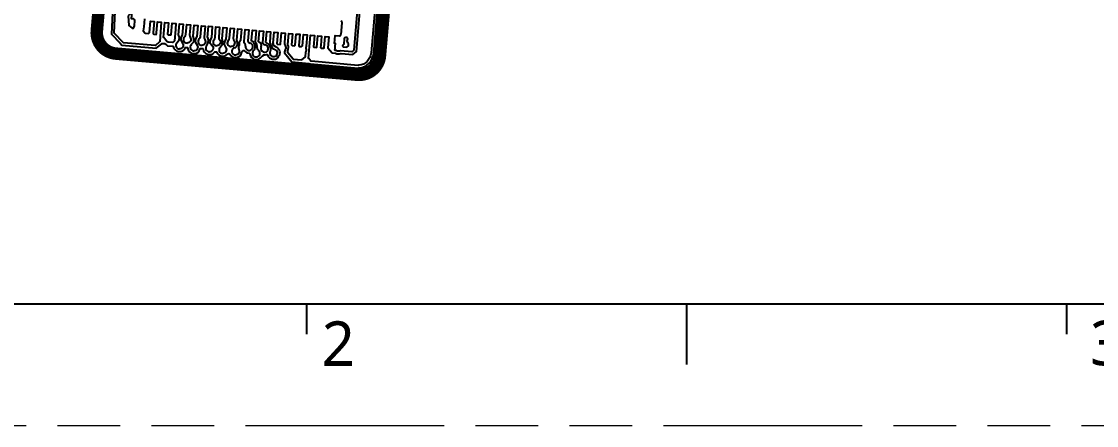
# Model space of a CAD drawing. Extents: x 388 to 686, y 182 to 393.
# Drawn here: x 437.1 to 488.5, y 182.3 to 201.6 of the extents above; entities that cross this region are included whole.
import ezdxf

# ---------------------------------------------------------------- set-up
doc = ezdxf.new("R2010")
doc.units = 0
doc.linetypes.add('PHANTOM', pattern=[29.5, 9.5, -1.5, 3, -1.5, 3, -1.5, 9.5])
doc.layers.get('0').update_dxf_attribs({"color": 9})
doc.layers.add('0PAPERF', color=2, linetype='PHANTOM', lineweight=5, plot=False)
for name, color, linetype in [('bak_bak_btr2-bcq3156', 8, 'Continuous'), ('bak_outline', 7, 'Continuous'), ('quyukuang', 5, 'Continuous')]:
    doc.layers.add(name, color=color, linetype=linetype)
doc.layers.add('DIM', color=3, linetype='Continuous', lineweight=5)
doc.styles.get("Standard").update_dxf_attribs({"font": 'txt.shx'})

msp = doc.modelspace()

# ---------------------------------------------------------------- linework, layer by layer
for p, q in [((396.155, 188.139), (676.899, 188.139)), ((450.704, 188.139), (450.704, 186.684)), ((468.887, 188.139), (468.887, 185.23)), ((487.069, 188.139), (487.069, 186.684))]:
    msp.add_line(p, q)
at = {"layer": '0PAPERF'}
msp.add_line((387.79, 182.32), (686.066, 182.32), dxfattribs=at)
at = {"layer": 'bak_bak_btr2-bcq3156'}
for points in [[(455.203, 213.604), (454.013, 200.001, -0.406602), (453.153, 199.296), (441.597, 200.307, -0.417529), (440.873, 201.179), (442.441, 219.098, 0.144831)], [(441.442, 202.41), (441.365, 201.037), (441.788, 200.607), (441.867, 200.502), (443.51, 200.357), (443.774, 200.579, -0.184943), (443.783, 200.582), (443.939, 200.58, -0.171558), (443.947, 200.577), (443.973, 200.555, -0.064588), (444.009, 200.527), (444.027, 200.512), (444.054, 200.48), (444.312, 200.457, -0.340197), (444.324, 200.447, 0.752318), (444.91, 200.391, -0.433968), (444.924, 200.403), (445.002, 200.397, -0.369986), (445.014, 200.386, 0.853524), (445.617, 200.34, -0.373183), (445.631, 200.35), (445.744, 200.341, -0.364733), (445.756, 200.33, 0.647756), (446.288, 200.158, -0.555815), (446.418, 200.159, 0.528334), (446.918, 200.082, -0.477185), (447.036, 200.074, 0.736232), (447.611, 200.175, -0.191142), (447.616, 200.184), (447.694, 200.249, -0.201433), (447.703, 200.252), (447.714, 200.251, -0.211156), (447.723, 200.246, 0.221251), (447.953, 200.128, -0.181679), (447.961, 200.125), (447.99, 200.098, -0.182727), (447.994, 200.089, 0.727901), (448.564, 199.971, -0.124272), (448.592, 199.995), (448.606, 200.002), (448.649, 200.043, -0.216319), (448.659, 200.046), (448.67, 200.046, 0.102714), (448.794, 200.06, -0.399417), (448.841, 200.038, 0.561215), (449.351, 199.926, -0.19652), (449.421, 200.041, 0.188606), (449.41, 200.263, -0.106976), (449.37, 200.328, 0.005633), (449.366, 200.333, -0.049103), (449.358, 200.345), (449.356, 200.347), (449.348, 200.352, 0.054144), (449.297, 200.394, -0.073533), (449.291, 200.398, -0.072958), (449.285, 200.402, 0.046851), (449.233, 200.426, -0.059316), (449.23, 200.427), (449.149, 200.478, -0.189934), (449.143, 200.486), (449.115, 200.591, -0.234085), (449.117, 200.602), (449.112, 200.603), (449.158, 201.134), (449.335, 201.119), (449.289, 200.587), (449.288, 200.587, -0.190721), (449.288, 200.578), (449.288, 200.575), (449.295, 200.552), (449.441, 200.536), (449.458, 200.557), (449.459, 200.56, -0.249611), (449.463, 200.572)], [(442.95, 201.772), (442.917, 201.392), (442.916, 201.392), (442.895, 201.186), (442.982, 201.082), (443.137, 201.069), (443.183, 201.107), (443.231, 201.653), (443.408, 201.637), (443.361, 201.106), (443.361, 201.106), (443.359, 201.079), (443.394, 201.038), (443.398, 201.036), (443.505, 201.026), (443.529, 201.046), (443.533, 201.091), (443.533, 201.091), (443.579, 201.622), (443.756, 201.607), (443.677, 200.669, -0.209969), (443.673, 200.66), (443.473, 200.492, -0.201106), (443.463, 200.489), (441.952, 200.622, -0.192855), (441.943, 200.626), (441.499, 201.082, -0.213999), (441.496, 201.092), (441.569, 202.461, 0.273397)], [(449.463, 200.572), (449.46, 200.572), (449.507, 201.104), (449.684, 201.088), (449.643, 200.615, 0.183367), (449.678, 200.496, -0.334307), (449.683, 200.282, 0.132526), (449.651, 200.197), (449.645, 200.134), (450.006, 199.705), (450.812, 199.635, -0.071131), (450.815, 199.634), (450.848, 199.622), (450.874, 199.619, -0.107794), (450.88, 199.617), (450.887, 199.613, -0.029875), (450.89, 199.612), (453.169, 199.413), (453.171, 199.413), (453.213, 199.418, 0.366184), (453.921, 200.131), (454.135, 202.579)], [(454.003, 202.532), (453.793, 200.136, -0.362749), (453.205, 199.545), (453.17, 199.541), (450.932, 199.737, -0.164506), (450.924, 199.738), (450.914, 199.744), (450.808, 199.867, -0.203134), (450.805, 199.877), (450.855, 200.45), (450.855, 200.45), (450.902, 200.982), (451.079, 200.966), (451.032, 200.435), (451.032, 200.435), (451.032, 200.433), (451.052, 200.409, -0.029122), (451.054, 200.407), (451.057, 200.406), (451.176, 200.395), (451.201, 200.416), (451.203, 200.42), (451.25, 200.951), (451.427, 200.936), (451.388, 200.488, -0.052599), (451.388, 200.486), (451.38, 200.397), (451.404, 200.37), (451.52, 200.359), (451.551, 200.385, -0.021832), (451.552, 200.387), (451.552, 200.389), (451.552, 200.389), (451.599, 200.92), (451.776, 200.905), (451.73, 200.379), (451.929, 200.142), (452.087, 200.128, -0.169749), (452.095, 200.127, 0.220666), (452.352, 200.104, -0.095004), (452.357, 200.105), (452.919, 200.056), (453.092, 200.2, -0.02875), (453.094, 200.203), (453.277, 202.298)], [(442.467, 201.431), (442.467, 201.431), (442.489, 201.681, 0.406157), (442.421, 201.761), (442.335, 201.769), (442.351, 201.948, 0.451384), (442.28, 202.016), (442.258, 202.014), (442.169, 201.908)], [(453.136, 202.151), (452.972, 200.271, -0.203965), (452.967, 200.262), (452.882, 200.191, -0.20101), (452.872, 200.188), (452.331, 200.235, -0.297631), (452.138, 200.252), (452.075, 200.258, -0.418499), (452.063, 200.271), (452.071, 200.366, -0.115875), (452.079, 200.447), (452.091, 200.589), (452.04, 200.593), (452.073, 200.974), (452.278, 200.955, 0.415272), (452.359, 201.025), (452.408, 201.581, 0.41083), (452.339, 201.661)], [(444.497, 200.627), (444.609, 200.761), (444.62, 200.882), (444.58, 200.995, -0.090902), (444.58, 200.999), (444.579, 200.999), (444.625, 201.531), (444.802, 201.515), (444.756, 200.984), (444.755, 200.984, -0.092091), (444.754, 200.979), (444.695, 200.875), (444.685, 200.754), (444.773, 200.602, -0.599694), (444.625, 200.326)], [(444.874, 200.92, 0.192997), (444.933, 201.036), (444.974, 201.5), (445.151, 201.485), (445.108, 200.996, 0.169604), (445.138, 200.884, -0.598979), (444.99, 200.608)], [(445.191, 200.534), (445.304, 200.669), (445.317, 200.82), (445.278, 200.933, -0.094004), (445.277, 200.938), (445.276, 200.938), (445.323, 201.47), (445.5, 201.454), (445.453, 200.923), (445.452, 200.923, -0.092205), (445.451, 200.918), (445.393, 200.814), (445.379, 200.662), (445.467, 200.51, -0.599446), (445.319, 200.233)], [(445.626, 200.908), (445.625, 200.908), (445.671, 201.439), (445.848, 201.424), (445.805, 200.898, 0.179912), (445.838, 200.781, -0.611906), (445.694, 200.499)], [(445.941, 200.495), (446.002, 200.617), (446.015, 200.764), (445.975, 200.873, -0.089967), (445.974, 200.877), (445.973, 200.877), (446.02, 201.409), (446.197, 201.393), (446.151, 200.862), (446.15, 200.862, -0.092207), (446.148, 200.858), (446.09, 200.753), (446.078, 200.618), (446.19, 200.485, -0.657653), (446.061, 200.185)], [(446.279, 200.783, 0.167328), (446.326, 200.887), (446.369, 201.378), (446.546, 201.363), (446.505, 200.897, 0.190574), (446.544, 200.775, -0.637038), (446.408, 200.483)], [(446.569, 200.417), (446.685, 200.549), (446.701, 200.69), (446.672, 200.812, -0.078812), (446.671, 200.816), (446.671, 200.816), (446.717, 201.348), (446.894, 201.332), (446.848, 200.801), (446.847, 200.801, -0.096712), (446.845, 200.796), (446.776, 200.679), (446.761, 200.54), (446.845, 200.385, -0.588306), (446.694, 200.113)], [(446.969, 200.747, 0.183431), (447.024, 200.858), (447.066, 201.317), (447.243, 201.302), (447.202, 200.836, 0.177783), (447.234, 200.719, -0.610777), (447.089, 200.438)], [(447.263, 200.387, 0.150246), (447.393, 200.486, -0.038305), (447.395, 200.49, 0.013372), (447.398, 200.515), (447.409, 200.643), (447.37, 200.751, -0.089931), (447.369, 200.755), (447.368, 200.755), (447.415, 201.287), (447.592, 201.271), (447.545, 200.74), (447.544, 200.74, -0.092106), (447.543, 200.736), (447.485, 200.631), (447.474, 200.508, -0.054425), (447.451, 200.391, 0.088393), (447.468, 200.293, -0.047793), (447.469, 200.291, -0.551569), (447.308, 200.036)], [(447.713, 200.685), (447.763, 201.256), (447.94, 201.241), (447.894, 200.709), (447.894, 200.709), (447.893, 200.7), (447.908, 200.678, 0.184308), (448.009, 200.606)], [(448.065, 200.694), (448.067, 200.709, -0.222608), (448.069, 200.73), (448.112, 201.226), (448.289, 201.21), (448.243, 200.679), (448.242, 200.679)], [(448.414, 200.664), (448.461, 201.195), (448.638, 201.18), (448.59, 200.629, 0.00857), (448.591, 200.616, 0.153151), (448.725, 200.526)], [(448.763, 200.633), (448.809, 201.165), (448.986, 201.149), (448.943, 200.647, 0.197111), (448.96, 200.593), (448.989, 200.559, -0.109115), (449.036, 200.468), (449.045, 200.435, 0.275583), (449.174, 200.31)], [(447.788, 200.459, 0.181562), (447.76, 200.579), (447.728, 200.627, -0.172171), (447.713, 200.685)], [(448.175, 200.25), (448.203, 200.282, 0.198786), (448.247, 200.408), (448.244, 200.462, 0.132993), (448.207, 200.573, -0.050484), (448.18, 200.625, 0.274709), (448.09, 200.692), (448.065, 200.694)], [(448.242, 200.679, 0.08274), (448.271, 200.615, -0.132607), (448.32, 200.467), (448.324, 200.404, 0.18134), (448.377, 200.293), (448.411, 200.261)], [(448.533, 200.421, -0.060282), (448.534, 200.424, 0.069929), (448.544, 200.498, -0.062384), (448.516, 200.606), (448.424, 200.659, -0.136824), (448.419, 200.663), (448.414, 200.664)], [(448.974, 200.222, 0.1877), (448.989, 200.348), (448.963, 200.448, 0.109124), (448.93, 200.51), (448.874, 200.577), (448.773, 200.628, -0.14394), (448.768, 200.633), (448.763, 200.633)]]:
    msp.add_lwpolyline(points, format="xyb", dxfattribs=at)
msp.add_lwpolyline([(442.169, 201.908), (442.209, 201.449), (442.358, 201.324), (442.418, 201.328), (442.467, 201.431)], dxfattribs=at)
for points in [[(443.866, 200.882), (443.882, 201.06), (443.882, 201.06), (443.928, 201.592), (444.105, 201.576), (444.059, 201.041, -0.032732), (444.059, 201.038), (444.059, 201.037), (444.083, 201.009), (444.2, 200.999), (444.228, 201.023), (444.23, 201.026), (444.277, 201.561), (444.454, 201.546), (444.43, 201.268, -0.075928), (444.43, 201.265), (444.381, 200.713, -0.201291), (444.377, 200.705), (444.294, 200.635, -0.201997), (444.284, 200.632), (444.096, 200.648, -0.113122), (444.09, 200.65), (444.026, 200.688, -0.088689), (444.022, 200.691), (443.869, 200.873, -0.20127)], [(449.809, 200.536), (449.809, 200.542), (449.809, 200.542), (449.856, 201.073), (450.033, 201.058), (449.986, 200.526), (449.986, 200.526), (449.986, 200.523), (450.015, 200.489, -0.017086), (450.027, 200.487), (450.125, 200.478), (450.157, 200.506), (450.204, 201.042), (450.381, 201.027), (450.364, 200.831, -0.102447), (450.365, 200.826), (450.335, 200.496), (450.335, 200.496), (450.333, 200.482), (450.359, 200.451), (450.363, 200.449), (450.459, 200.44), (450.506, 200.479), (450.553, 201.012), (450.73, 200.997), (450.684, 200.465), (450.683, 200.465), (450.675, 200.375), (450.676, 200.372), (450.673, 200.344, -0.266735), (450.658, 200.167), (450.639, 199.956, -0.200198), (450.635, 199.948), (450.457, 199.799, -0.203156), (450.448, 199.796), (450.091, 199.827, -0.199317), (450.072, 199.833), (449.815, 200.138, -0.191384), (449.812, 200.147), (449.817, 200.257, -0.097831), (449.818, 200.262, 0.011611), (449.823, 200.274, -0.18813), (449.844, 200.402, 0.103776), (449.812, 200.523, -0.269518)], [(452.431, 200.461), (452.458, 200.429), (452.635, 200.413), (452.718, 200.482), (452.721, 200.519, 0.101838), (452.689, 200.624, -0.28913), (452.678, 200.814, 0.373944), (452.643, 200.867), (452.593, 200.871, 0.41094), (452.512, 200.804), (452.49, 200.554, -0.17322), (452.478, 200.541, 0.209533), (452.433, 200.48)]]:
    msp.add_lwpolyline(points, format="xyb", close=True, dxfattribs=at)
for centre, radius, start, end in [((444.99, 200.786), 0.178, 130.9052, 270.0007), ((445.694, 200.676), 0.178, 132.9055, 270.0008), ((445.454, 200.935), 0.175, 312.9106, 351.0298), ((446.408, 200.66), 0.178, 136.3787, 270), ((447.089, 200.616), 0.178, 132.5571, 269.9999), ((444.625, 200.503), 0.178, 136.0747, 270.0056), ((445.319, 200.411), 0.178, 136.0747, 270.0056), ((446.06, 200.363), 0.178, 132.2021, 270.0193), ((446.694, 200.291), 0.178, 134.6117, 270.0097), ((447.308, 200.214), 0.178, 104.5863, 270.0064), ((447.964, 200.434), 0.178, 171.8868, 75.0343), ((448.299, 200.122), 0.178, 134.1427, 50.9442), ((448.697, 200.35), 0.178, 156.5441, 80.7176), ((449.131, 200.138), 0.178, 151.5666, 76.0777)]:
    msp.add_arc(centre, radius, start, end, dxfattribs=at)
at = {"layer": 'bak_outline', "const_width": 0.6}
msp.add_lwpolyline([(453.785, 248.062, 0.152268), (451.677, 238.407), (452.157, 232.928, 0.101585), (454.064, 226.53, -0.145893), (455.799, 218.078), (454.782, 206.455), (454.708, 205.609), (454.633, 204.744), (454.558, 203.898), (454.218, 200.003, -0.414287), (453.134, 199.093), (441.579, 200.105, -0.414204), (440.669, 201.188), (441.01, 205.083), (441.084, 205.929), (441.16, 206.794), (441.234, 207.64), (442.238, 219.116, 0.144705), (442.013, 220.227, -0.100411), (438.608, 231.743), (438.129, 237.222, -0.151026), (441.891, 254.658, 0.151039)], format="xyb", dxfattribs=at)
at = {"layer": 'quyukuang', "const_width": 0.001}
msp.add_lwpolyline([(440.722, 198.459), (440.722, 217.364), (455.344, 217.364), (455.344, 198.459)], close=True, dxfattribs=at)

# ---------------------------------------------------------------- texts
at = {"layer": 'DIM', "char_height": 2.13417, "width": 1.29935, "attachment_point": 1}
for s, insert in [('{\\fMicrosoft JhengHei|b0|i0|c136|p0;\\C0;2}', (451.431, 187.301)), ('{\\fMicrosoft JhengHei|b0|i0|c136|p0;\\C0;3}', (488.204, 187.335))]:
    msp.add_mtext(s, dxfattribs=dict(at, insert=insert))

doc.saveas('drawing.dxf')
